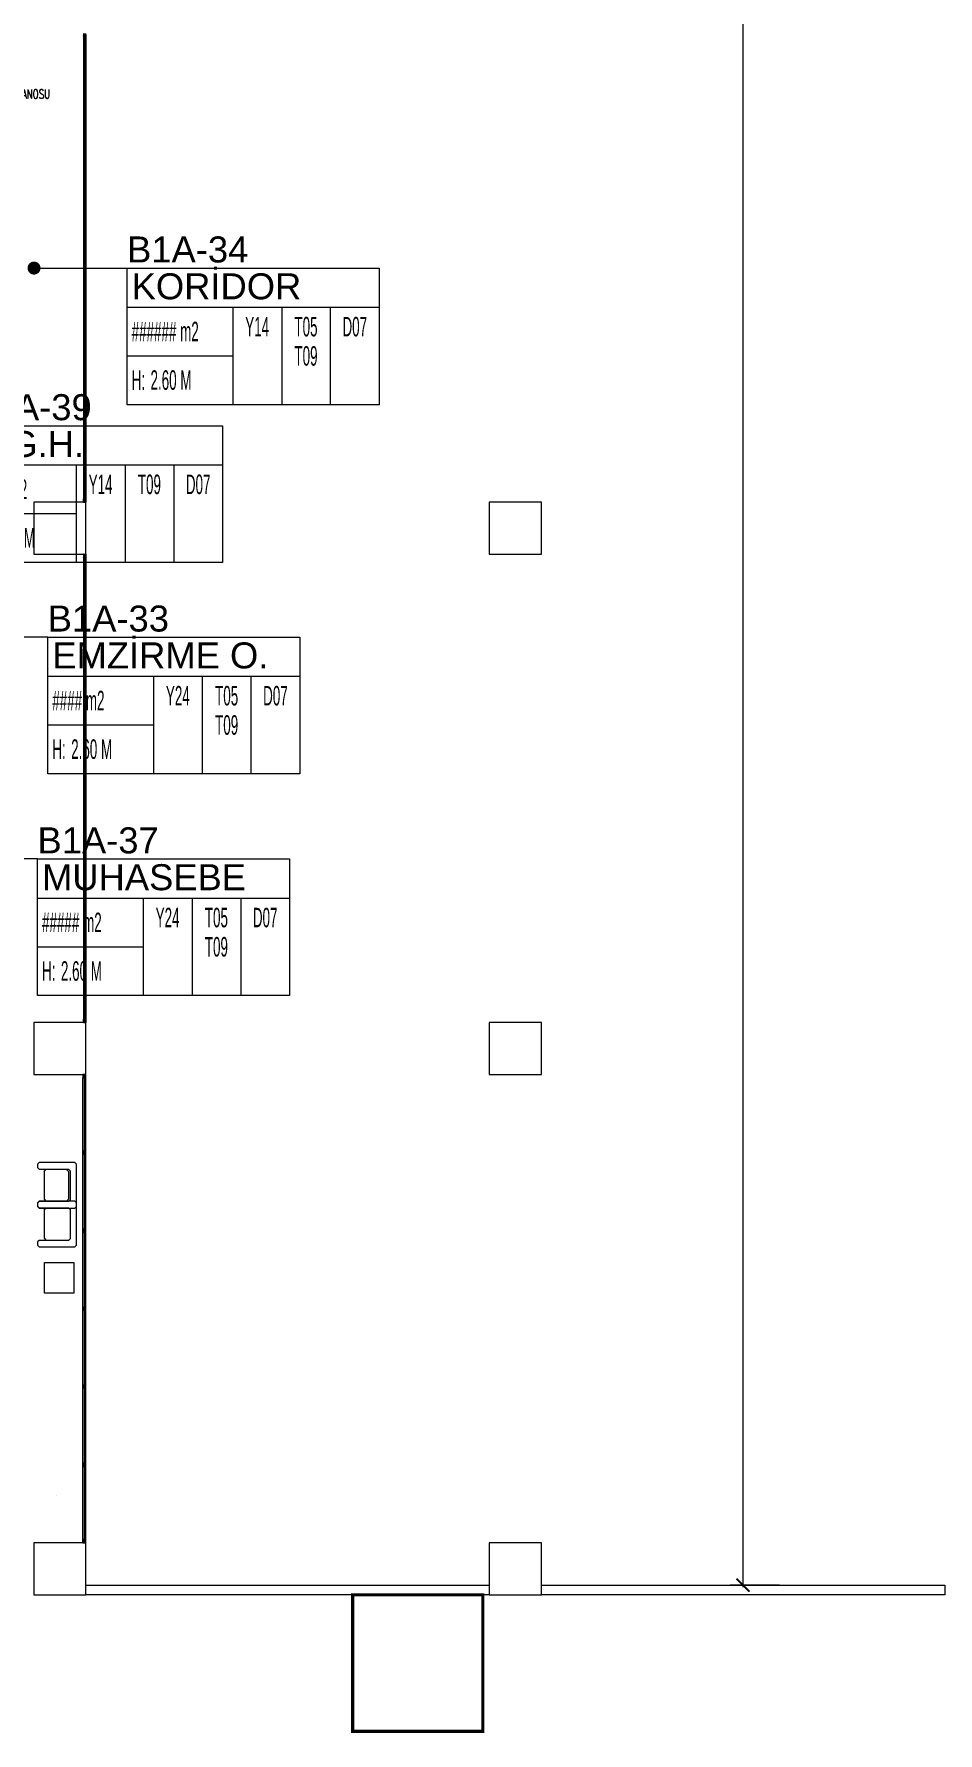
# Model space of a CAD drawing. Header units: metres. Extents: x -17822 to 152406, y -4219 to 19791.
# Drawn here: x 85560 to 86950, y 588 to 3200 of the extents above; entities that cross this region are included whole.
import ezdxf
from ezdxf.enums import TextEntityAlignment as Align

# ---------------------------------------------------------------- set-up
doc = ezdxf.new("R2010")
doc.units = ezdxf.units.M
doc.header["$LTSCALE"] = 100
doc.header["$MEASUREMENT"] = 0
doc.linetypes.add('DOT2', pattern=[0.125, 0, -0.125])
doc.linetypes.add('DOT5', pattern=[0.75, 0, -0.75])
doc.layers.get('0').update_dxf_attribs({"color": 9, "lineweight": 9})
for name, color, linetype, lineweight in [('0 @ 1', 9, 'Continuous', 9), ('00', 9, 'Continuous', 9), ('01', 9, 'Continuous', 9), ('05', 9, 'Continuous', 9), ('06D', 9, 'Continuous', 9), ('10', 9, 'Continuous', 9), ('15', 9, 'Continuous', 9), ('20', 9, 'DOT2', 9), ('21_mahal200', 9, 'Continuous', 9), ('25', 9, 'Continuous', 9), ('E-AYDINLATMA VE PRİZ PANOSU', 7, 'Continuous', 30)]:
    doc.layers.add(name, color=color, linetype=linetype, lineweight=lineweight)
doc.styles.add('Arial', font='arial.ttf', dxfattribs={"height": 2.5})
doc.styles.add('E-YAZI', font='txttw.shx')
doc.styles.add('MuuM_TEXT-STANDART', font='ARIALN.TTF')
doc.dimstyles.new('MuuM_DIM200', dxfattribs={"dimscale": 20, "dimtxt": 2, "dimasz": 1, "dimexe": 1, "dimexo": 1, "dimgap": 1, "dimtad": 1, "dimdec": 1, "dimrnd": 0.5, "dimdsep": 46, "dimtxsty": 'MuuM_TEXT-STANDART', "dimblk": 'ARCHTICK', "dimcen": 0, "dimdle": 0.15, "dimclrd": 256, "dimclre": 256, "dimclrt": 256, "dimadec": 0, "dimazin": 0, "dimtfac": 5, "dimtdec": 1, "dimtix": 1, "dimtmove": 2, "dimatfit": 3, "dimldrblk": 'DOT', "dimfxl": 3, "dimfxlon": 1, "dimtolj": 1, "dimlwd": -1, "dimlwe": -1, "dimarcsym": 0})
pattern_1 = [(225, (-604.72494, -2171.82614), (-0.0883883476, 0.0883883476), []), (135, (-604.72494, -2171.82614), (0.0883883476, 0.0883883476), [])]

# ---------------------------------------------------------------- blocks, each defined once
blk = doc.blocks.new('p-kolon_80x80')
blk.add_lwpolyline([(-40, -40), (40, -40), (40, 40), (-40, 40)], close=True)
blk = doc.blocks.new('1.Bod.Ara.Sitatik Elk')
at = {"layer": '01'}
for p in [(1600, -6190), (2300, -6190), (1600, -6990), (2300, -6990), (1600, -7790), (2300, -7790)]:
    blk.add_blockref('p-kolon_80x80', p, dxfattribs=at)
blk = doc.blocks.new('0_roomno2')
blk.add_lwpolyline([(19.38, -10.5), (0, -10.5), (0, 0), (19.38, 0)], close=True)
for points in [[(0, -3), (19.38, -3)], [(8.12, -3), (8.12, -10.5)], [(11.88, -3), (11.88, -10.5)], [(15.62, -3), (15.62, -10.5)], [(0, -6.75), (8.12, -6.75)]]:
    blk.add_lwpolyline(points)
at = {"style": 'MuuM_TEXT-STANDART', "width": 0.6}
blk.add_text('H:', height=1.5, dxfattribs=at).set_placement((0.35, -8.61), align=Align.MIDDLE_LEFT)
at = {"style": 'Arial'}
blk.add_attdef('ODANO', (0, 1.17), '', height=2, dxfattribs=at)
blk.add_attdef('MEKANADI', text='', height=2, dxfattribs=at).set_placement((0.35, -3), align=Align.BOTTOM_LEFT)
at = {"style": 'MuuM_TEXT-STANDART', "width": 0.6}
for tag, p in [('YER01', (10, -4.5)), ('TAVAN01', (13.75, -4.5)), ('DUVAR01', (17.5, -4.5)), ('YER02', (10, -6.75)), ('TAVAN02', (13.75, -6.75)), ('DUVAR02', (17.5, -6.75)), ('YER03', (10, -9)), ('TAVAN03', (13.75, -9)), ('DUVAR03', (17.5, -9))]:
    blk.add_attdef(tag, text='', height=1.5, dxfattribs=at).set_placement(p, align=Align.MIDDLE_CENTER)
for tag, p in [('M2', (0.35, -4.88)), ('TEMIZTAVANYUKSEKLIGI', (1.8, -8.61))]:
    blk.add_attdef(tag, text='', height=1.5, dxfattribs=at).set_placement(p, align=Align.MIDDLE_LEFT)
blk = doc.blocks.new('_ArchTick')
at = {"color": 0, "linetype": 'ByBlock', "const_width": 0.15}
blk.add_lwpolyline([(-0.5, -0.5), (0.5, 0.5)], dxfattribs=at)
blk = doc.blocks.new('_Dot')
at = {"color": 0, "linetype": 'ByBlock', "lineweight": -2}
blk.add_line((-0.5, 0), (-1, 0), dxfattribs=at)
at = {"color": 0, "linetype": 'ByBlock', "const_width": 0.5}
blk.add_lwpolyline([(-0.25, 0, 1), (0.25, 0, 1)], format="xyb", close=True, dxfattribs=at)
blk = doc.blocks.new('*D424')
at = {"layer": '25', "transparency": 16777216}
for p, q in [((2705.9, -2240), (2630, -2240)), ((2650, -7818), (2650, -2237)), ((2705.9, -7815), (2630, -7815))]:
    blk.add_line(p, q, dxfattribs=at)
at = {"layer": '25', "transparency": 16777216, "xscale": 20, "yscale": 20, "zscale": 20}
for p, rotation in [((2650, -2240), 90), ((2650, -7815), 270)]:
    blk.add_blockref('_ArchTick', p, dxfattribs=dict(at, rotation=rotation))
at = {"layer": '25', "transparency": 16777216, "insert": (2604.5, -4514.1), "char_height": 50, "attachment_point": 5, "rotation": 90, "style": 'MuuM_TEXT-STANDART'}
blk.add_mtext('\\A1;5575', dxfattribs=at)
blk = doc.blocks.new('prf-10x10')
blk.add_lwpolyline([(-5, -5), (5, -5), (5, 5), (-5, 5)], close=True)
at = {"color": 255}
blk.add_solid([(-5, -5), (5, -5), (-5, 5), (5, 5)], dxfattribs=at)
at = {"layer": '10'}
blk.add_point((0, 0), dxfattribs=at)
blk = doc.blocks.new('p-dog-ser-720')
at = {"layer": '06D'}
for points in [[(0, 0), (0, 715)], [(5, 0), (5, 715)]]:
    blk.add_lwpolyline(points, dxfattribs=at)
at = {"layer": '15'}
blk.add_lwpolyline([(2.5, 0), (2.5, 715)], dxfattribs=at)
at = {"layer": '10', "xscale": 0.5, "yscale": 0.5, "rotation": 180}
for p in [(2.5, 717.5), (2.5, 600), (2.5, 480), (2.5, 360), (2.5, 240), (2.5, 120), (2.5, 2.5)]:
    blk.add_blockref('prf-10x10', p, dxfattribs=at)
blk = doc.blocks.new('p-strahle-alüminyumdoğramaprofili')
at = {"layer": '10'}
h = blk.add_hatch(dxfattribs=at)
h.set_pattern_fill('NET', color=256, angle=315, style=0)
h.set_pattern_definition(pattern_1)
h.paths.add_polyline_path([(-4.6, 2.6), (-4.7, 2.6), (-4.7, 2.8), (-4.7, 2.8), (-4.7, 2.8), (-4.7, 2.9), (-5, 2.9), (-5, 2.8), (-4.9, 2.8), (-5, 2.6), (-5.1, 2.7), (-5.2, 2.3), (-5.1, 2.3), (-5.1, 2.3), (-5, 2.5, 0.2599), (-4.9, 2.3), (-4.7, 2.3, 0.382682)])
h.paths.add_polyline_path([(-4.9, 2.5), (-4.7, 2.5, -2.16717)], flags=16)
h = blk.add_hatch(dxfattribs=at)
h.set_pattern_fill('NET', color=256, angle=315, style=0)
h.set_pattern_definition(pattern_1)
h.paths.add_polyline_path([(-4.6, 0.9), (-4.7, 0.9), (-4.7, 0.8), (-4.7, 0.7), (-4.7, 0.7), (-4.7, 0.6), (-5, 0.6), (-5, 0.7), (-4.9, 0.7), (-5, 0.9), (-5.1, 0.9), (-5.2, 1.2), (-5.1, 1.2), (-5.1, 1.2), (-5, 1, -0.2599), (-4.9, 1.2), (-4.7, 1.2, -0.382682)])
h.paths.add_polyline_path([(-4.9, 1), (-4.7, 1, 2.16717)], flags=16)
h = blk.add_hatch(dxfattribs=at)
h.set_pattern_fill('NET', color=256, angle=315, style=0)
h.set_pattern_definition([(225, (-608.45214, -2173.53612), (-0.0883883476, 0.0883883476), []), (135, (-608.45214, -2173.53612), (0.0883883476, 0.0883883476), [])])
h.paths.add_polyline_path([(-3.5, 2.3), (-3.5, 2.6), (-4.5, 2.6), (-4.5, 2.3)])
h = blk.add_hatch(dxfattribs=at)
h.set_pattern_fill('NET', color=256, angle=315, style=0)
h.set_pattern_definition([(225, (-608.45214, -2180.04526), (-0.0883883476, 0.0883883476), []), (135, (-608.45214, -2180.04526), (0.0883883476, 0.0883883476), [])])
h.paths.add_polyline_path([(-3.5, 0.9), (-3.5, 1.2), (-4.5, 1.2), (-4.5, 0.9)])
h = blk.add_hatch(dxfattribs=at)
h.set_pattern_fill('NET', color=256, angle=315, style=0)
h.set_pattern_definition([(225, (-629.50454, -2177.58922), (-0.0883883476, 0.0883883476), []), (135, (-629.50454, -2177.58922), (0.0883883476, 0.0883883476), [])])
h.paths.add_polyline_path([(0, 0.7), (0, 1.7), (-0.2, 1.7), (-0.2, 0.7)])
for points in [[(-5.1, 2.7), (-5.2, 2.3)], [(-5.1, 0.9), (-5.2, 1.2)], [(-4.9, 3.6), (-4.9, 3.2), (-4.6, 3.2), (-4.6, 2.9), (-4.5, 2.9), (-4.6, 2.6), (-4.7, 2.6), (-4.7, 2.8), (-4.7, 2.8), (-4.7, 2.8), (-4.7, 3), (-5, 3), (-5, 2.8), (-4.9, 2.8), (-5, 2.6), (-5.1, 2.7), (-5.1, 3.8), (-0.1, 3.8)], [(-5, 2.5), (-5.1, 2.3), (-5.1, 2.3)], [(-5, 1), (-5.1, 1.2), (-5.1, 1.2)], [(-4.7, 2.9), (-5, 2.9)], [(-4.7, 0.6), (-5, 0.6)], [(-2.8, 0.2), (-2.7, 0.2), (-2.7, 0), (-4.9, 0), (-4.9, 0.2), (-4.6, 0.2), (-4.6, 0.7), (-2.7, 0.7)], [(-4.5, 2.9), (-4.5, 2.9), (-4.5, 2.3)], [(-4.5, 0.9), (-4.5, 0.9), (-4.5, 1.3)], [(-3.5, 2.3), (-3.5, 2.6)], [(-3.5, 1.3), (-3.5, 0.9)], [(-2.1, 0.9), (-2.1, 2.6)], [(-0.2, 0.7), (0, 0.7), (0, 1.7)], [(-0.2, 1.7), (0, 1.7)]]:
    blk.add_lwpolyline(points, dxfattribs=at)
for points in [[(-0.2, 2.7), (-0.2, 2.2), (0, 2.2), (0, 2.1), (-0.2, 2.1), (-0.2, 0.4), (0, 0.4), (0, 0), (-0.1, 0), (-0.1, -0.2), (-5.1, -0.2), (-5.1, 0.9), (-5, 0.9), (-4.9, 0.7), (-5, 0.7), (-5, 0.3), (-4.7, 0.3), (-4.7, 0.9), (-4.6, 0.9), (-4.5, 0.9), (-1.3, 0.9), (-1.2, 1.2), (-0.9, 1.2), (-0.9, 0.6), (-0.6, 0.6), (-0.6, 2.7)], [(-2, 0.8), (-1.4, 0.8), (-1.4, 0.1), (-1.3, 0), (-1.3, 0), (-2.1, 0), (-2.1, 0.1), (-2, 0.2)]]:
    blk.add_lwpolyline(points, close=True, dxfattribs=at)
for points in [[(-0.6, 3.3), (-0.6, 3.6), (-4.9, 3.6), (-4.9, 3.6, 0.561743), (-5, 3.7, 0.595966), (-4.9, 3.6, -2.204878)], [(-4.7, 2.5), (-4.9, 2.5, 1)], [(-4.7, 1), (-4.9, 1, -1)], [(-4.6, 2.9), (-4.5, 3.4, -0.833203), (-4.2, 3.4, -0.447088)], [(-4.5, 2.6), (-1.2, 2.6, -0.414214), (-0.9, 2.2), (-0.9, 1.2)], [(-4.2, 3.4), (-4.2, 3, 0.414214), (-4.1, 2.9), (-0.8, 2.9), (-0.8, 3.6)], [(-2.7, 0.7), (-2.7, 0.3), (-2.8, 0.3, 1), (-2.8, 0.2, -1)], [(-0.1, 3.8), (-0.1, 3.6), (-0.5, 3.6), (-0.5, 3.1, -1), (-0.7, 3.1)], [(-0.7, 3.1, -0.305404), (-0.6, 3.3, -5.773092)]]:
    blk.add_lwpolyline(points, format="xyb", dxfattribs=at)
for centre, radius, start, end in [((-4.7, 2.5), 0.253, 168.6676, 234.1258), ((-4.7, 1.1), 0.253, 125.8742, 191.3324), ((-4.8, 2.4), 0.125, 139.5402, 40.4598), ((-4.8, 1.1), 0.125, 319.5402, 220.4598), ((-4.8, 2.5), 0.273, 305.9738, 36.4289), ((-4.8, 1), 0.273, 323.5711, 54.0262)]:
    blk.add_arc(centre, radius, start, end, dxfattribs=at)
blk = doc.blocks.new('1.Bod.Ara.Mimari Elk')
blk.add_lwpolyline([(1576.36, -7319.02), (1621.22, -7319.02), (1621.22, -7365.98), (1576.36, -7365.98)], close=True)
at = {"linetype": 'DOT5'}
blk.add_lwpolyline([(1595.41, -7677.81), (1595.41, -7677.81)], dxfattribs=at)
at = {"layer": '00'}
blk.add_line((1640, -6310), (1640, -5430), dxfattribs=at)
for points in [[(1640, -7815), (2260, -7815), (2260, -7830), (1640, -7830)], [(2340, -7815), (2960, -7815), (2960, -7830), (2340, -7830)]]:
    blk.add_lwpolyline(points, close=True, dxfattribs=at)
at = {"layer": '05'}
for p, q in [((1575.52, -7178.96), (1579.05, -7175.43)), ((1575.52, -7178.96), (1575.52, -7221.89)), ((1613.02, -7178.96), (1609.48, -7175.43)), ((1613.02, -7178.96), (1613.02, -7221.89)), ((1575.52, -7221.89), (1579.05, -7225.43)), ((1575.52, -7238.48), (1579.05, -7234.94)), ((1613.02, -7221.89), (1609.48, -7225.43)), ((1575.52, -7238.48), (1575.52, -7281.41)), ((1575.52, -7281.41), (1579.05, -7284.94))]:
    blk.add_line(p, q, dxfattribs=at)
for points in [[(1565.52, -7232.93), (1568.02, -7235.43), (1623.02, -7235.43), (1625.52, -7232.93), (1625.52, -7167.93), (1623.02, -7165.43), (1568.02, -7165.43), (1565.52, -7167.93), (1565.52, -7172.93), (1568.02, -7175.43), (1613.02, -7175.43), (1615.52, -7177.93), (1615.52, -7222.93), (1613.02, -7225.43), (1568.02, -7225.43), (1565.52, -7227.93)], [(1565.52, -7292.44), (1568.02, -7294.94), (1623.02, -7294.94), (1625.52, -7292.44), (1625.52, -7227.44), (1623.02, -7224.94), (1568.02, -7224.94), (1565.52, -7227.44), (1565.52, -7232.44), (1568.02, -7234.94), (1613.02, -7234.94), (1615.52, -7237.44), (1615.52, -7282.44), (1613.02, -7284.94), (1568.02, -7284.94), (1565.52, -7287.44)]]:
    blk.add_lwpolyline(points, close=True, dxfattribs=at)
at = {"layer": '06D'}
for points in [[(1636, -5435.11), (1636, -6144.94)], [(1640, -5435.11), (1640, -6144.95)], [(1636, -6235.11), (1636, -6945.02)], [(1640, -6230), (1640, -6950)], [(1640, -6235.11), (1640, -6670.1)]]:
    blk.add_lwpolyline(points, dxfattribs=at)
at = {"layer": '15'}
for points in [[(1637.5, -6147.94), (1637.5, -5432.11)], [(1638.5, -5432.11), (1638.5, -6147.94)], [(1637.5, -6945.23), (1637.5, -6232.11)], [(1638.5, -6232.11), (1638.5, -6945.23)]]:
    blk.add_lwpolyline(points, dxfattribs=at)
at = {"layer": '20', "ltscale": 2, "const_width": 5}
blk.add_lwpolyline([(2050, -8040), (2250, -8040), (2250, -7830), (2050, -7830)], close=True, dxfattribs=at)
at = {"layer": '21_mahal200'}
for p, q in [((1581.25, -6357.5), (1158.09, -6357.5)), ((1565.48, -6698.58), (1142.32, -6698.58))]:
    blk.add_line(p, q, dxfattribs=at)
blk.add_blockref('p-dog-ser-720', (1635, -7750))
at = {"layer": '0 @ 1', "linetype": 'Continuous', "xscale": -1, "rotation": 270}
for p in [(1636.24, -5430.03), (1636.24, -6230.03)]:
    blk.add_blockref('p-strahle-alüminyumdoğramaprofili', p, dxfattribs=at)
at = {"layer": '0 @ 1', "linetype": 'Continuous', "rotation": 270}
for p in [(1636.24, -6150.11), (1636.24, -6950.11)]:
    blk.add_blockref('p-strahle-alüminyumdoğramaprofili', p, dxfattribs=at)
at = {"layer": '21_mahal200'}
ref = blk.add_blockref('0_roomno2', (1703.23, -5790), dxfattribs=dict(at, xscale=20, yscale=20, zscale=20))
ref.add_attrib('ODANO', 'B1A-34', (1703.23, -5781.36), dxfattribs={"layer": '0', "height": 40, "style": 'Arial'})
ref.add_attrib('MEKANADI', 'KORİDOR', dxfattribs={"layer": '0', "height": 40, "style": 'Arial'}).set_placement((1710.23, -5850), align=Align.BOTTOM_LEFT)
ref.add_attrib('M2', '###### m2', dxfattribs={"layer": '0', "height": 30, "style": 'MuuM_TEXT-STANDART', "width": 0.6}).set_placement((1710.23, -5887.5), align=Align.MIDDLE_LEFT)
ref.add_attrib('TEMIZTAVANYUKSEKLIGI', '2.60 M', dxfattribs={"layer": '0', "height": 30, "style": 'MuuM_TEXT-STANDART', "width": 0.6}).set_placement((1739.23, -5962.16), align=Align.MIDDLE_LEFT)
ref.add_attrib('YER01', 'Y14', dxfattribs={"layer": '0', "height": 30, "style": 'MuuM_TEXT-STANDART', "width": 0.6}).set_placement((1903.23, -5880), align=Align.MIDDLE_CENTER)
ref.add_attrib('TAVAN01', 'T05', dxfattribs={"layer": '0', "height": 30, "style": 'MuuM_TEXT-STANDART', "width": 0.6}).set_placement((1978.23, -5880), align=Align.MIDDLE_CENTER)
ref.add_attrib('DUVAR01', 'D07', dxfattribs={"layer": '0', "height": 30, "style": 'MuuM_TEXT-STANDART', "width": 0.6}).set_placement((2053.23, -5880), align=Align.MIDDLE_CENTER)
ref.add_attrib('TAVAN02', 'T09', dxfattribs={"layer": '0', "height": 30, "style": 'MuuM_TEXT-STANDART', "width": 0.6}).set_placement((1978.23, -5925), align=Align.MIDDLE_CENTER)
ref = blk.add_blockref('0_roomno2', (1462.5, -6032.5), dxfattribs=dict(at, xscale=20, yscale=20, zscale=20))
ref.add_attrib('ODANO', 'B1A-39', (1462.5, -6023.86), dxfattribs={"layer": '0', "height": 40, "style": 'Arial'})
ref.add_attrib('MEKANADI', 'Y.G.H.', dxfattribs={"layer": '0', "height": 40, "style": 'Arial'}).set_placement((1469.5, -6092.5), align=Align.BOTTOM_LEFT)
ref.add_attrib('M2', '#### m2', dxfattribs={"layer": '0', "height": 30, "style": 'MuuM_TEXT-STANDART', "width": 0.6}).set_placement((1469.5, -6130), align=Align.MIDDLE_LEFT)
ref.add_attrib('TEMIZTAVANYUKSEKLIGI', '3.40 M', dxfattribs={"layer": '0', "height": 30, "style": 'MuuM_TEXT-STANDART', "width": 0.6}).set_placement((1498.5, -6204.66), align=Align.MIDDLE_LEFT)
ref.add_attrib('YER01', 'Y14', dxfattribs={"layer": '0', "height": 30, "style": 'MuuM_TEXT-STANDART', "width": 0.6}).set_placement((1662.5, -6122.5), align=Align.MIDDLE_CENTER)
ref.add_attrib('TAVAN01', 'T09', dxfattribs={"layer": '0', "height": 30, "style": 'MuuM_TEXT-STANDART', "width": 0.6}).set_placement((1737.5, -6122.5), align=Align.MIDDLE_CENTER)
ref.add_attrib('DUVAR01', 'D07', dxfattribs={"layer": '0', "height": 30, "style": 'MuuM_TEXT-STANDART', "width": 0.6}).set_placement((1812.5, -6122.5), align=Align.MIDDLE_CENTER)
ref = blk.add_blockref('0_roomno2', (1581.25, -6357.5), dxfattribs=dict(at, xscale=20, yscale=20, zscale=20))
ref.add_attrib('ODANO', 'B1A-33', (1581.25, -6348.86), dxfattribs={"layer": '0', "height": 40, "style": 'Arial'})
ref.add_attrib('MEKANADI', 'EMZİRME O.', dxfattribs={"layer": '0', "height": 40, "style": 'Arial'}).set_placement((1588.25, -6417.5), align=Align.BOTTOM_LEFT)
ref.add_attrib('M2', '#### m2', dxfattribs={"layer": '0', "height": 30, "style": 'MuuM_TEXT-STANDART', "width": 0.6}).set_placement((1588.25, -6455), align=Align.MIDDLE_LEFT)
ref.add_attrib('TEMIZTAVANYUKSEKLIGI', '2.60 M', dxfattribs={"layer": '0', "height": 30, "style": 'MuuM_TEXT-STANDART', "width": 0.6}).set_placement((1617.25, -6529.66), align=Align.MIDDLE_LEFT)
ref.add_attrib('YER01', 'Y24', dxfattribs={"layer": '0', "height": 30, "style": 'MuuM_TEXT-STANDART', "width": 0.6}).set_placement((1781.25, -6447.5), align=Align.MIDDLE_CENTER)
ref.add_attrib('TAVAN01', 'T05', dxfattribs={"layer": '0', "height": 30, "style": 'MuuM_TEXT-STANDART', "width": 0.6}).set_placement((1856.25, -6447.5), align=Align.MIDDLE_CENTER)
ref.add_attrib('DUVAR01', 'D07', dxfattribs={"layer": '0', "height": 30, "style": 'MuuM_TEXT-STANDART', "width": 0.6}).set_placement((1931.25, -6447.5), align=Align.MIDDLE_CENTER)
ref.add_attrib('TAVAN02', 'T09', dxfattribs={"layer": '0', "height": 30, "style": 'MuuM_TEXT-STANDART', "width": 0.6}).set_placement((1856.25, -6492.5), align=Align.MIDDLE_CENTER)
ref = blk.add_blockref('0_roomno2', (1565.48, -6698.58), dxfattribs=dict(at, xscale=20, yscale=20, zscale=20))
ref.add_attrib('ODANO', 'B1A-37', (1565.48, -6689.93), dxfattribs={"layer": '0', "height": 40, "style": 'Arial'})
ref.add_attrib('MEKANADI', 'MUHASEBE', dxfattribs={"layer": '0', "height": 40, "style": 'Arial'}).set_placement((1572.48, -6758.58), align=Align.BOTTOM_LEFT)
ref.add_attrib('M2', '##### m2', dxfattribs={"layer": '0', "height": 30, "style": 'MuuM_TEXT-STANDART', "width": 0.6}).set_placement((1572.48, -6796.08), align=Align.MIDDLE_LEFT)
ref.add_attrib('TEMIZTAVANYUKSEKLIGI', '2.60 M', dxfattribs={"layer": '0', "height": 30, "style": 'MuuM_TEXT-STANDART', "width": 0.6}).set_placement((1601.48, -6870.73), align=Align.MIDDLE_LEFT)
ref.add_attrib('YER01', 'Y24', dxfattribs={"layer": '0', "height": 30, "style": 'MuuM_TEXT-STANDART', "width": 0.6}).set_placement((1765.48, -6788.58), align=Align.MIDDLE_CENTER)
ref.add_attrib('TAVAN01', 'T05', dxfattribs={"layer": '0', "height": 30, "style": 'MuuM_TEXT-STANDART', "width": 0.6}).set_placement((1840.48, -6788.58), align=Align.MIDDLE_CENTER)
ref.add_attrib('DUVAR01', 'D07', dxfattribs={"layer": '0', "height": 30, "style": 'MuuM_TEXT-STANDART', "width": 0.6}).set_placement((1915.48, -6788.58), align=Align.MIDDLE_CENTER)
ref.add_attrib('TAVAN02', 'T09', dxfattribs={"layer": '0', "height": 30, "style": 'MuuM_TEXT-STANDART', "width": 0.6}).set_placement((1840.48, -6833.58), align=Align.MIDDLE_CENTER)
at = {"layer": '25'}
dim = blk.add_linear_dim(base=(2650, -2240), p1=(2725.88, -7815), p2=(2725.88, -2240), angle=90, dimstyle='MuuM_DIM200', override={"dimtxt": 2.5}, dxfattribs=at)
dim.commit()
dim.dimension.update_dxf_attribs({"geometry": '*D424', "text_midpoint": (2604.47, -4514.08), "dimtype": 128})
at = {"layer": '21_mahal200'}
blk.add_leader([(1560.21, -5790), (1703.23, -5790)], dimstyle='MuuM_DIM200', override={"dimasz": 1, "dimfxl": 10}, dxfattribs=at)

msp = doc.modelspace()

# ---------------------------------------------------------------- block references
for name in ['1.Bod.Ara.Mimari Elk', '1.Bod.Ara.Sitatik Elk']:
    msp.add_blockref(name, (84000, 8630))

# ---------------------------------------------------------------- texts
at = {"layer": 'E-AYDINLATMA VE PRİZ PANOSU', "color": 4, "style": 'E-YAZI', "width": 0.7}
msp.add_text('1BAK AYD-PRZ PANOSU', height=14, dxfattribs=at).set_placement((85424.61, 3100.74))

doc.saveas('drawing.dxf')
